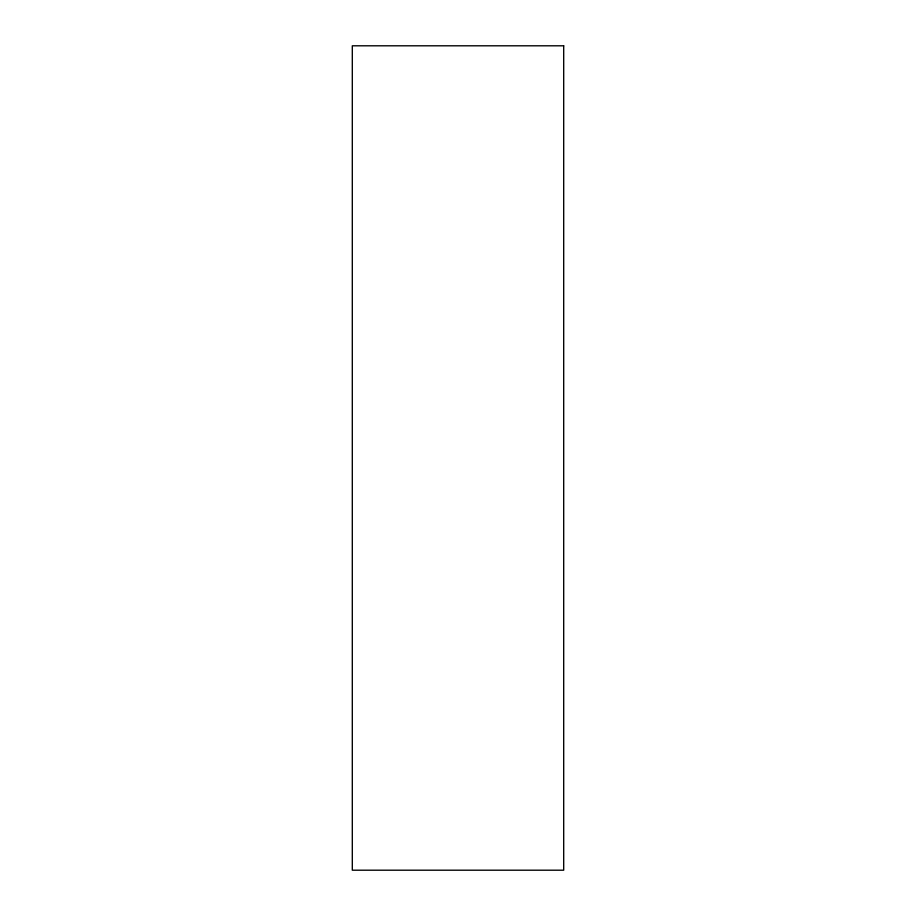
<?xml version="1.0" encoding="UTF-8"?>
<svg xmlns="http://www.w3.org/2000/svg" width="916" height="916" viewBox="0 0 916 916"><rect width="100%" height="100%" fill="white"/><g stroke="black" fill="none" stroke-linecap="round" stroke-linejoin="round"><path stroke-width="1.37" d="M563.695 45.8L352.305 45.8L352.305 870.2L563.695 870.2L563.695 45.8"/></g></svg>
